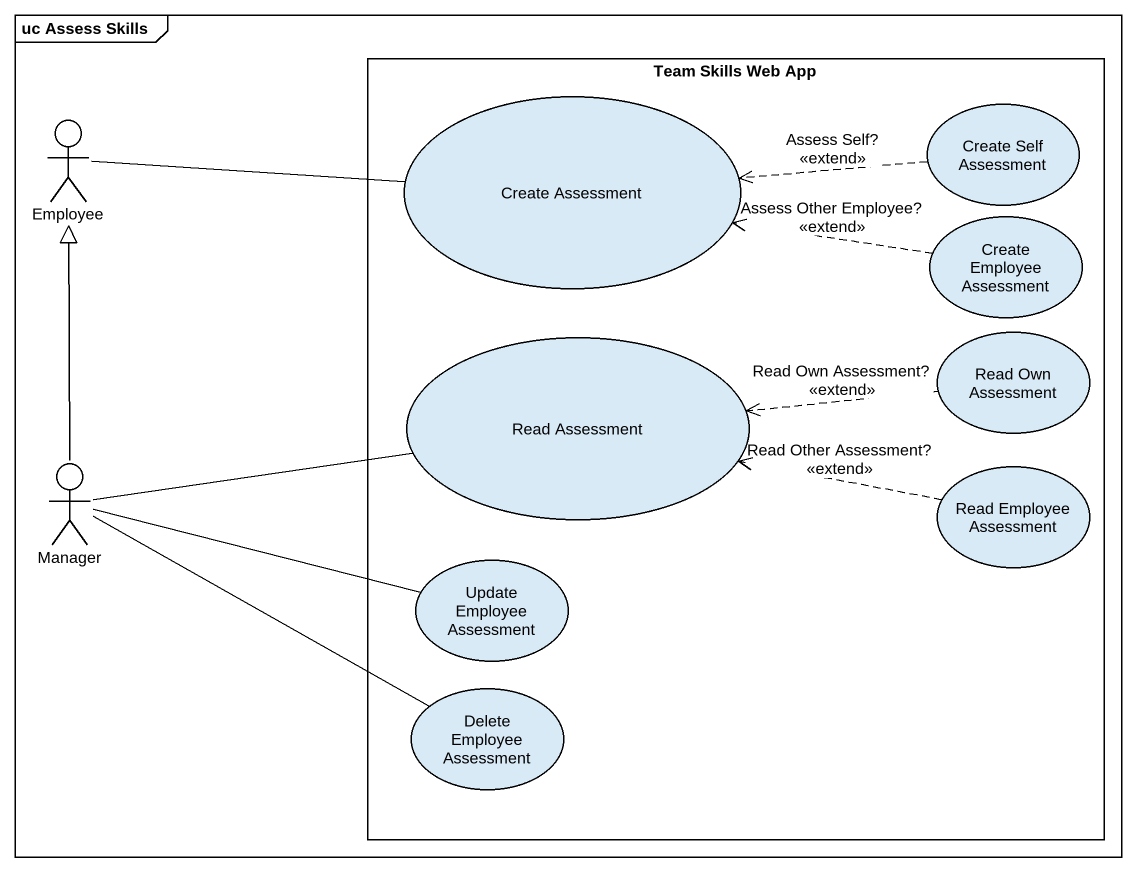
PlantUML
@startuml
mainframe uc Assess Skills
rectangle "Team Skills Web App" as Team_Skills_Web_App {
  usecase "Create Assessment" as Create_Assessment
  usecase "Create Self Assessment" as Create_Self_Assessment
  usecase "Create Employee Assessment" as Create_Employee_Assessment
  usecase "Read Own Assessment" as Read_Own_Assessment
  usecase "Read Assessment" as Read_Assessment
  usecase "Read Employee Assessment" as Read_Employee_Assessment
  usecase "Update Employee Assessment" as Update_Employee_Assessment
  usecase "Delete Employee Assessment" as Delete_Employee_Assessment
}
actor Employee
actor Manager
Employee -right- Create_Assessment
Create_Self_Assessment .left.> Create_Assessment : Assess Self?\n<<extend>>
Create_Employee_Assessment .left.> Create_Assessment : Assess Other Employee?\n<<extend>>
Read_Own_Assessment .left.> Read_Assessment : Read Own Assessment?\n<<extend>>
Manager -up-|> Employee
Manager -right- Read_Assessment
Manager -right- Update_Employee_Assessment
Manager -right- Delete_Employee_Assessment
Read_Employee_Assessment .left.> Read_Assessment : Read Other Assessment?\n<<extend>>
@enduml
